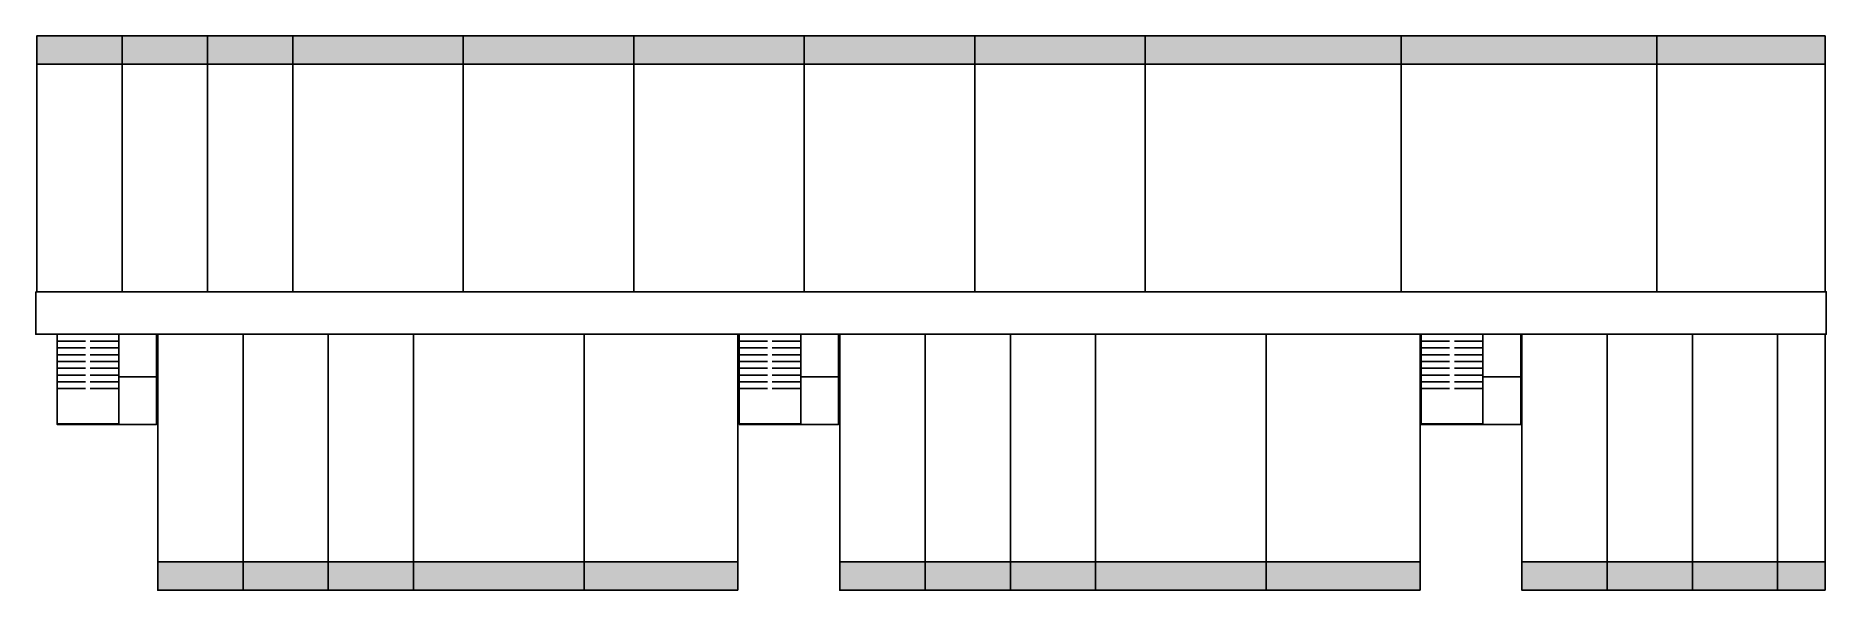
# Model space of a CAD drawing. Header units: metres. Extents: x 7.2 to 83.5, y -45.8 to 51.3.
# Drawn here: x 7.2 to 82.8, y 27.9 to 51.3 of the extents above.
import ezdxf

# ---------------------------------------------------------------- set-up
doc = ezdxf.new("R2010")
doc.units = ezdxf.units.M
for name, color, linetype in [('A-BALC', 4, 'Continuous'), ('A-CIRC', 8, 'Continuous'), ('A-CORE', 30, 'Continuous'), ('A-DOOR', 1, 'Continuous'), ('A-HATCH', 251, 'Continuous'), ('A-WALL', 7, 'Continuous')]:
    doc.layers.add(name, color=color, linetype=linetype)

msp = doc.modelspace()

# ---------------------------------------------------------------- hatches: boundary and pattern name
at = {"layer": 'A-HATCH'}
for points in [[(10.85, 51.3), (10.85, 50.1), (7.25, 50.1), (7.25, 51.3)], [(14.45, 51.3), (14.45, 50.1), (10.85, 50.1), (10.85, 51.3)], [(18.05, 51.3), (18.05, 50.1), (14.45, 50.1), (14.45, 51.3)], [(25.25, 51.3), (25.25, 50.1), (18.05, 50.1), (18.05, 51.3)], [(32.45, 51.3), (32.45, 50.1), (25.25, 50.1), (25.25, 51.3)], [(39.65, 51.3), (39.65, 50.1), (32.45, 50.1), (32.45, 51.3)], [(46.85, 51.3), (46.85, 50.1), (39.65, 50.1), (39.65, 51.3)], [(54.05, 51.3), (54.05, 50.1), (46.85, 50.1), (46.85, 51.3)], [(64.85, 51.3), (64.85, 50.1), (54.05, 50.1), (54.05, 51.3)], [(75.65, 51.3), (75.65, 50.1), (64.85, 50.1), (64.85, 51.3)], [(82.75, 51.3), (82.75, 50.1), (75.65, 50.1), (75.65, 51.3)], [(15.95, 27.9), (15.95, 29.1), (12.35, 29.1), (12.35, 27.9)], [(19.55, 27.9), (19.55, 29.1), (15.95, 29.1), (15.95, 27.9)], [(23.15, 27.9), (23.15, 29.1), (19.55, 29.1), (19.55, 27.9)], [(30.35, 27.9), (30.35, 29.1), (23.15, 29.1), (23.15, 27.9)], [(36.85, 27.9), (36.85, 29.1), (30.35, 29.1), (30.35, 27.9)], [(44.75, 27.9), (44.75, 29.1), (41.15, 29.1), (41.15, 27.9)], [(48.35, 27.9), (48.35, 29.1), (44.75, 29.1), (44.75, 27.9)], [(51.95, 27.9), (51.95, 29.1), (48.35, 29.1), (48.35, 27.9)], [(59.15, 27.9), (59.15, 29.1), (51.95, 29.1), (51.95, 27.9)], [(65.65, 27.9), (65.65, 29.1), (59.15, 29.1), (59.15, 27.9)], [(73.55, 27.9), (73.55, 29.1), (69.95, 29.1), (69.95, 27.9)], [(77.15, 27.9), (77.15, 29.1), (73.55, 29.1), (73.55, 27.9)], [(80.75, 27.9), (80.75, 29.1), (77.15, 29.1), (77.15, 27.9)], [(82.75, 27.9), (82.75, 29.1), (80.75, 29.1), (80.75, 27.9)]]:
    msp.add_hatch(color=7, dxfattribs=at).paths.add_polyline_path(points)

# ---------------------------------------------------------------- linework, layer by layer
at = {"layer": 'A-BALC'}
for points in [[(10.85, 51.3), (10.85, 50.1), (7.25, 50.1), (7.25, 51.3)], [(14.45, 51.3), (14.45, 50.1), (10.85, 50.1), (10.85, 51.3)], [(18.05, 51.3), (18.05, 50.1), (14.45, 50.1), (14.45, 51.3)], [(25.25, 51.3), (25.25, 50.1), (18.05, 50.1), (18.05, 51.3)], [(32.45, 51.3), (32.45, 50.1), (25.25, 50.1), (25.25, 51.3)], [(39.65, 51.3), (39.65, 50.1), (32.45, 50.1), (32.45, 51.3)], [(46.85, 51.3), (46.85, 50.1), (39.65, 50.1), (39.65, 51.3)], [(54.05, 51.3), (54.05, 50.1), (46.85, 50.1), (46.85, 51.3)], [(64.85, 51.3), (64.85, 50.1), (54.05, 50.1), (54.05, 51.3)], [(75.65, 51.3), (75.65, 50.1), (64.85, 50.1), (64.85, 51.3)], [(82.75, 51.3), (82.75, 50.1), (75.65, 50.1), (75.65, 51.3)], [(15.95, 27.9), (15.95, 29.1), (12.35, 29.1), (12.35, 27.9)], [(19.55, 27.9), (19.55, 29.1), (15.95, 29.1), (15.95, 27.9)], [(23.15, 27.9), (23.15, 29.1), (19.55, 29.1), (19.55, 27.9)], [(30.35, 27.9), (30.35, 29.1), (23.15, 29.1), (23.15, 27.9)], [(36.85, 27.9), (36.85, 29.1), (30.35, 29.1), (30.35, 27.9)], [(44.75, 27.9), (44.75, 29.1), (41.15, 29.1), (41.15, 27.9)], [(48.35, 27.9), (48.35, 29.1), (44.75, 29.1), (44.75, 27.9)], [(51.95, 27.9), (51.95, 29.1), (48.35, 29.1), (48.35, 27.9)], [(59.15, 27.9), (59.15, 29.1), (51.95, 29.1), (51.95, 27.9)], [(65.65, 27.9), (65.65, 29.1), (59.15, 29.1), (59.15, 27.9)], [(73.55, 27.9), (73.55, 29.1), (69.95, 29.1), (69.95, 27.9)], [(77.15, 27.9), (77.15, 29.1), (73.55, 29.1), (73.55, 27.9)], [(80.75, 27.9), (80.75, 29.1), (77.15, 29.1), (77.15, 27.9)], [(82.75, 27.9), (82.75, 29.1), (80.75, 29.1), (80.75, 27.9)]]:
    msp.add_lwpolyline(points, close=True, dxfattribs=at)
at = {"layer": 'A-CIRC'}
msp.add_lwpolyline([(7.2, 40.5), (82.8, 40.5), (82.8, 38.7), (7.2, 38.7)], close=True, dxfattribs=at)
at = {"layer": 'A-CORE'}
for p, q in [((8.1, 38.4133), (9.3, 38.4133)), ((8.1, 38.1267), (9.3, 38.1267)), ((8.1, 37.84), (9.3, 37.84)), ((9.5, 38.4133), (10.7, 38.4133)), ((9.5, 38.1267), (10.7, 38.1267)), ((9.5, 37.84), (10.7, 37.84)), ((36.9, 38.4133), (38.1, 38.4133)), ((36.9, 38.1267), (38.1, 38.1267)), ((36.9, 37.84), (38.1, 37.84)), ((38.3, 38.4133), (39.5, 38.4133)), ((38.3, 38.1267), (39.5, 38.1267)), ((38.3, 37.84), (39.5, 37.84)), ((65.7, 38.4133), (66.9, 38.4133)), ((65.7, 38.1267), (66.9, 38.1267)), ((65.7, 37.84), (66.9, 37.84)), ((67.1, 38.4133), (68.3, 38.4133)), ((67.1, 38.1267), (68.3, 38.1267)), ((67.1, 37.84), (68.3, 37.84)), ((8.1, 37.5533), (9.3, 37.5533)), ((8.1, 37.2667), (9.3, 37.2667)), ((9.5, 37.5533), (10.7, 37.5533)), ((9.5, 37.2667), (10.7, 37.2667)), ((36.9, 37.5533), (38.1, 37.5533)), ((36.9, 37.2667), (38.1, 37.2667)), ((38.3, 37.5533), (39.5, 37.5533)), ((38.3, 37.2667), (39.5, 37.2667)), ((65.7, 37.5533), (66.9, 37.5533)), ((65.7, 37.2667), (66.9, 37.2667)), ((67.1, 37.5533), (68.3, 37.5533)), ((67.1, 37.2667), (68.3, 37.2667)), ((8.1, 36.98), (9.3, 36.98)), ((8.1, 36.6933), (9.3, 36.6933)), ((8.1, 36.4067), (9.3, 36.4067)), ((9.5, 36.98), (10.7, 36.98)), ((9.5, 36.6933), (10.7, 36.6933)), ((9.5, 36.4067), (10.7, 36.4067)), ((36.9, 36.98), (38.1, 36.98)), ((36.9, 36.6933), (38.1, 36.6933)), ((36.9, 36.4067), (38.1, 36.4067)), ((38.3, 36.98), (39.5, 36.98)), ((38.3, 36.6933), (39.5, 36.6933)), ((38.3, 36.4067), (39.5, 36.4067)), ((65.7, 36.98), (66.9, 36.98)), ((65.7, 36.6933), (66.9, 36.6933)), ((65.7, 36.4067), (66.9, 36.4067)), ((67.1, 36.98), (68.3, 36.98)), ((67.1, 36.6933), (68.3, 36.6933)), ((67.1, 36.4067), (68.3, 36.4067))]:
    msp.add_line(p, q, dxfattribs=at)
for points in [[(8.1, 38.7), (10.7, 38.7), (10.7, 34.92), (8.1, 34.92)], [(10.7, 38.7), (12.3, 38.7), (12.3, 36.9), (10.7, 36.9)], [(36.9, 38.7), (39.5, 38.7), (39.5, 34.92), (36.9, 34.92)], [(39.5, 38.7), (41.1, 38.7), (41.1, 36.9), (39.5, 36.9)], [(65.7, 38.7), (68.3, 38.7), (68.3, 34.92), (65.7, 34.92)], [(68.3, 38.7), (69.9, 38.7), (69.9, 36.9), (68.3, 36.9)]]:
    msp.add_lwpolyline(points, close=True, dxfattribs=at)
at = {"layer": 'A-DOOR'}
for p, q in [((8.6, 40.5), (9.5, 40.5)), ((12.2, 40.5), (13.1, 40.5)), ((15.8, 40.5), (16.7, 40.5)), ((21.2, 40.5), (22.1, 40.5)), ((28.4, 40.5), (29.3, 40.5)), ((35.6, 40.5), (36.5, 40.5)), ((42.8, 40.5), (43.7, 40.5)), ((50, 40.5), (50.9, 40.5)), ((59, 40.5), (59.9, 40.5)), ((69.8, 40.5), (70.7, 40.5)), ((78.75, 40.5), (79.65, 40.5)), ((13.7, 38.7), (14.6, 38.7)), ((17.3, 38.7), (18.2, 38.7)), ((20.9, 38.7), (21.8, 38.7)), ((26.3, 38.7), (27.2, 38.7)), ((33.15, 38.7), (34.05, 38.7)), ((42.5, 38.7), (43.4, 38.7)), ((46.1, 38.7), (47, 38.7)), ((49.7, 38.7), (50.6, 38.7)), ((55.1, 38.7), (56, 38.7)), ((61.95, 38.7), (62.85, 38.7)), ((71.3, 38.7), (72.2, 38.7)), ((74.9, 38.7), (75.8, 38.7)), ((78.5, 38.7), (79.4, 38.7)), ((81.3, 38.7), (82.2, 38.7))]:
    msp.add_line(p, q, dxfattribs=at)
at = {"layer": 'A-WALL'}
for points in [[(7.25, 40.5), (10.85, 40.5), (10.85, 50.1), (7.25, 50.1)], [(10.85, 40.5), (14.45, 40.5), (14.45, 50.1), (10.85, 50.1)], [(14.45, 40.5), (18.05, 40.5), (18.05, 50.1), (14.45, 50.1)], [(18.05, 40.5), (25.25, 40.5), (25.25, 50.1), (18.05, 50.1)], [(25.25, 40.5), (32.45, 40.5), (32.45, 50.1), (25.25, 50.1)], [(32.45, 40.5), (39.65, 40.5), (39.65, 50.1), (32.45, 50.1)], [(39.65, 40.5), (46.85, 40.5), (46.85, 50.1), (39.65, 50.1)], [(46.85, 40.5), (54.05, 40.5), (54.05, 50.1), (46.85, 50.1)], [(54.05, 40.5), (64.85, 40.5), (64.85, 50.1), (54.05, 50.1)], [(64.85, 40.5), (75.65, 40.5), (75.65, 50.1), (64.85, 50.1)], [(75.65, 40.5), (82.75, 40.5), (82.75, 50.1), (75.65, 50.1)], [(8.1, 38.7), (12.3, 38.7), (12.3, 34.9), (8.1, 34.9)], [(12.35, 38.7), (15.95, 38.7), (15.95, 29.1), (12.35, 29.1)], [(15.95, 38.7), (19.55, 38.7), (19.55, 29.1), (15.95, 29.1)], [(19.55, 38.7), (23.15, 38.7), (23.15, 29.1), (19.55, 29.1)], [(23.15, 38.7), (30.35, 38.7), (30.35, 29.1), (23.15, 29.1)], [(30.35, 38.7), (36.85, 38.7), (36.85, 29.1), (30.35, 29.1)], [(36.9, 38.7), (41.1, 38.7), (41.1, 34.9), (36.9, 34.9)], [(41.15, 38.7), (44.75, 38.7), (44.75, 29.1), (41.15, 29.1)], [(44.75, 38.7), (48.35, 38.7), (48.35, 29.1), (44.75, 29.1)], [(48.35, 38.7), (51.95, 38.7), (51.95, 29.1), (48.35, 29.1)], [(51.95, 38.7), (59.15, 38.7), (59.15, 29.1), (51.95, 29.1)], [(59.15, 38.7), (65.65, 38.7), (65.65, 29.1), (59.15, 29.1)], [(65.7, 38.7), (69.9, 38.7), (69.9, 34.9), (65.7, 34.9)], [(69.95, 38.7), (73.55, 38.7), (73.55, 29.1), (69.95, 29.1)], [(73.55, 38.7), (77.15, 38.7), (77.15, 29.1), (73.55, 29.1)], [(77.15, 38.7), (80.75, 38.7), (80.75, 29.1), (77.15, 29.1)], [(80.75, 38.7), (82.75, 38.7), (82.75, 29.1), (80.75, 29.1)]]:
    msp.add_lwpolyline(points, close=True, dxfattribs=at)

doc.saveas('drawing.dxf')
